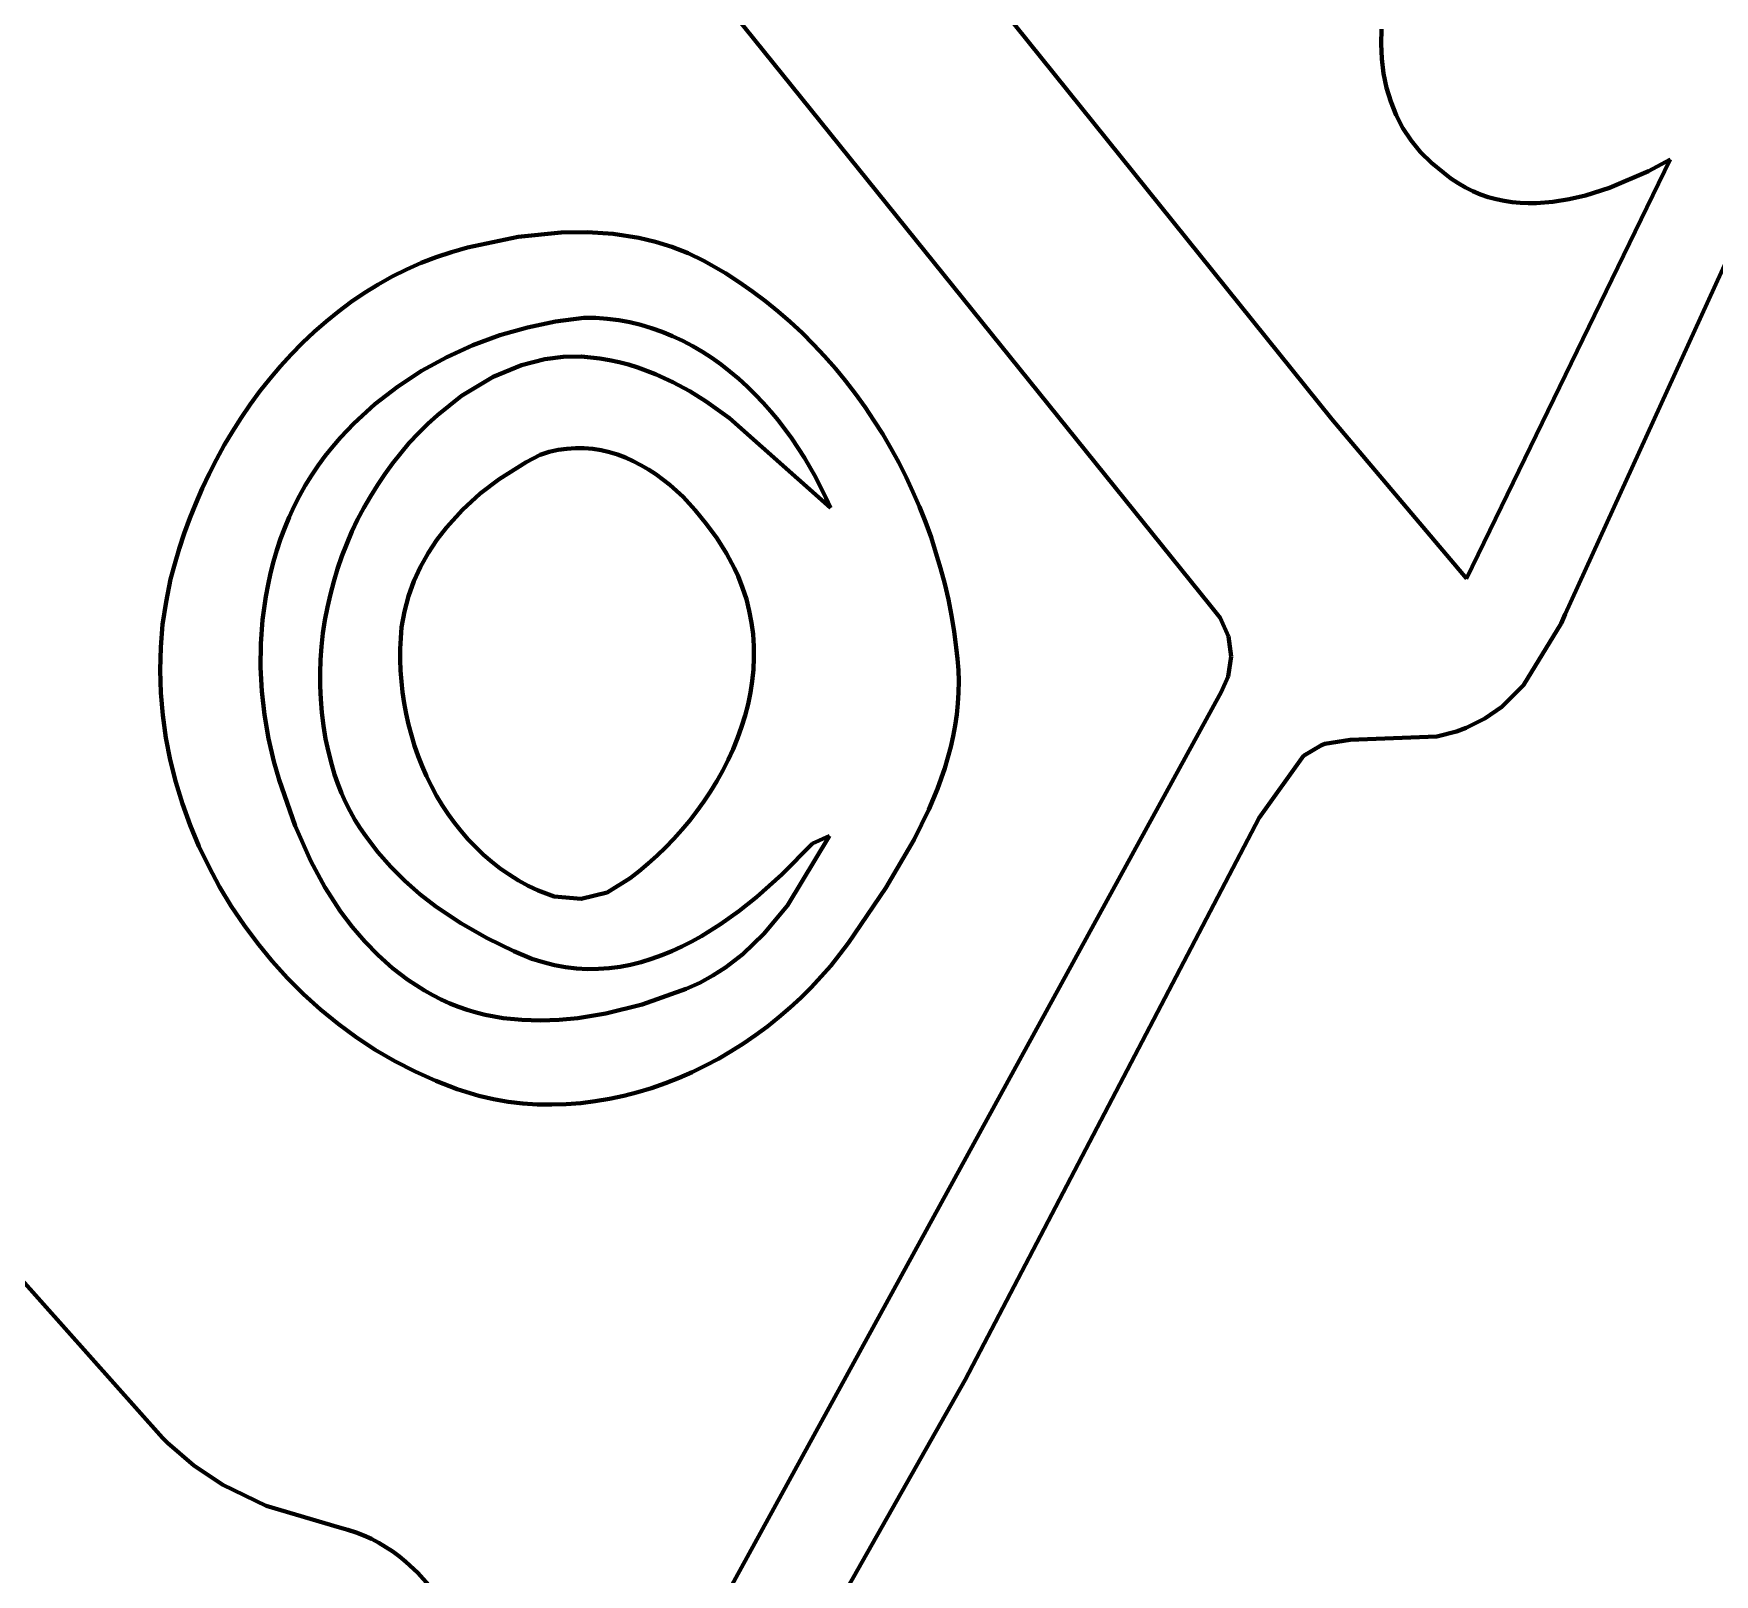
# Model space of a CAD drawing. Header units: millimetres. Extents: x 0 to 14, y 0 to 17.6.
# Drawn here: x 2.643 to 4.031, y 11.817 to 13.089 of the extents above; entities that cross this region are included whole.
import ezdxf

# ---------------------------------------------------------------- set-up
doc = ezdxf.new("R2010")
doc.units = ezdxf.units.MM
doc.layers.add('color#010506ff', color=7, linetype='CONTINUOUS', lineweight=100)
doc.layers.add('color#ffffffff', color=7, linetype='CONTINUOUS', lineweight=100)

msp = doc.modelspace()

# ---------------------------------------------------------------- linework, layer by layer
at = {"layer": 'color#010506ff'}
for p, q in [((3.3193, 13.2638), (3.7154, 12.7707)), ((3.6144, 12.6177), (3.1575, 13.1851)), ((3.7562, 13.0806), (3.7566, 13.0929)), ((3.7567, 13.0684), (3.7562, 13.0806)), ((3.7582, 13.0563), (3.7567, 13.0684)), ((4.1181, 13.0701), (3.9083, 12.6098)), ((3.7606, 13.0445), (3.7582, 13.0563)), ((3.7641, 13.033), (3.7606, 13.0445)), ((3.7686, 13.0219), (3.7641, 13.033)), ((3.7742, 13.0112), (3.7686, 13.0219)), ((3.7809, 13.001), (3.7742, 13.0112)), ((3.7887, 12.9914), (3.7809, 13.001)), ((3.7977, 12.9824), (3.7887, 12.9914)), ((3.8079, 12.9741), (3.7977, 12.9824)), ((3.8268, 12.6391), (3.9948, 12.9851)), ((3.9948, 12.9851), (3.9769, 12.9757)), ((3.8137, 12.9696), (3.8079, 12.9741)), ((3.8197, 12.9656), (3.8137, 12.9696)), ((3.8258, 12.9621), (3.8197, 12.9656)), ((3.9769, 12.9757), (3.9449, 12.9619)), ((3.832, 12.959), (3.8258, 12.9621)), ((3.8383, 12.9564), (3.832, 12.959)), ((3.8447, 12.9542), (3.8383, 12.9564)), ((3.8511, 12.9524), (3.8447, 12.9542)), ((3.8577, 12.9511), (3.8511, 12.9524)), ((3.8643, 12.9501), (3.8577, 12.9511)), ((3.8709, 12.9494), (3.8643, 12.9501)), ((3.8979, 12.9502), (3.8844, 12.9492)), ((3.9114, 12.9524), (3.8979, 12.9502)), ((3.9249, 12.9556), (3.9114, 12.9524)), ((3.9449, 12.9619), (3.9249, 12.9556)), ((3.8776, 12.9491), (3.8709, 12.9494)), ((3.8844, 12.9492), (3.8776, 12.9491)), ((3.0435, 12.9213), (3.0792, 12.925)), ((3.0792, 12.925), (3.1008, 12.9253)), ((3.1008, 12.9253), (3.1221, 12.9239)), ((3.1221, 12.9239), (3.1432, 12.9206)), ((2.9759, 12.9046), (2.9886, 12.9088)), ((2.9886, 12.9088), (3.0016, 12.9125)), ((3.0016, 12.9125), (3.0435, 12.9213)), ((3.1432, 12.9206), (3.1571, 12.9173)), ((3.1571, 12.9173), (3.1706, 12.9131)), ((3.1706, 12.9131), (3.184, 12.9078)), ((2.9395, 12.8885), (2.9513, 12.8944)), ((2.9513, 12.8944), (2.9634, 12.8998)), ((2.9634, 12.8998), (2.9759, 12.9046)), ((3.184, 12.9078), (3.1969, 12.9015)), ((3.1969, 12.9015), (3.2033, 12.898)), ((3.2033, 12.898), (3.2148, 12.8912)), ((2.9167, 12.8751), (2.928, 12.882)), ((2.928, 12.882), (2.9395, 12.8885)), ((3.2148, 12.8912), (3.2261, 12.8839)), ((3.2261, 12.8839), (3.2371, 12.8763)), ((2.8952, 12.8598), (2.9058, 12.8677)), ((2.9058, 12.8677), (2.9167, 12.8751)), ((3.2371, 12.8763), (3.2478, 12.8683)), ((3.2478, 12.8683), (3.2582, 12.8598)), ((2.885, 12.8515), (2.8952, 12.8598)), ((3.0979, 12.8545), (3.0745, 12.8514)), ((3.1076, 12.8544), (3.0979, 12.8545)), ((3.1172, 12.8537), (3.1076, 12.8544)), ((3.1266, 12.8526), (3.1172, 12.8537)), ((3.1358, 12.8509), (3.1266, 12.8526)), ((3.2582, 12.8598), (3.2682, 12.8511)), ((2.8654, 12.8337), (2.875, 12.8428)), ((2.875, 12.8428), (2.885, 12.8515)), ((3.0285, 12.8401), (3.0062, 12.8319)), ((3.0513, 12.8466), (3.0285, 12.8401)), ((3.0745, 12.8514), (3.0513, 12.8466)), ((3.1449, 12.8487), (3.1358, 12.8509)), ((3.1538, 12.846), (3.1449, 12.8487)), ((3.1625, 12.843), (3.1538, 12.846)), ((3.1711, 12.8394), (3.1625, 12.843)), ((3.1795, 12.8355), (3.1711, 12.8394)), ((3.2682, 12.8511), (3.278, 12.842)), ((3.278, 12.842), (3.2875, 12.8325)), ((2.8561, 12.8242), (2.8654, 12.8337)), ((3.0062, 12.8319), (2.9846, 12.822)), ((3.1877, 12.8311), (3.1795, 12.8355)), ((3.1957, 12.8264), (3.1877, 12.8311)), ((3.2035, 12.8213), (3.1957, 12.8264)), ((3.2875, 12.8325), (3.2966, 12.8228)), ((2.8385, 12.8042), (2.8472, 12.8144)), ((2.8472, 12.8144), (2.8561, 12.8242)), ((2.9846, 12.822), (2.9638, 12.8106)), ((3.0228, 12.8058), (3.0462, 12.8154)), ((3.0462, 12.8154), (3.0657, 12.8204)), ((3.0657, 12.8204), (3.0807, 12.8223)), ((3.0807, 12.8223), (3.0958, 12.8226)), ((3.0958, 12.8226), (3.1111, 12.821)), ((3.1111, 12.821), (3.1191, 12.8196)), ((3.1191, 12.8196), (3.127, 12.8179)), ((3.127, 12.8179), (3.1348, 12.8158)), ((3.1348, 12.8158), (3.1423, 12.8135)), ((3.1423, 12.8135), (3.1571, 12.8079)), ((3.2111, 12.8159), (3.2035, 12.8213)), ((3.2185, 12.8102), (3.2111, 12.8159)), ((3.2966, 12.8228), (3.3055, 12.8127)), ((3.3055, 12.8127), (3.314, 12.8023)), ((2.8303, 12.7938), (2.8385, 12.8042)), ((2.944, 12.7976), (2.9253, 12.7831)), ((2.9638, 12.8106), (2.944, 12.7976)), ((2.9967, 12.7901), (3.0228, 12.8058)), ((3.1571, 12.8079), (3.1714, 12.8013)), ((3.1714, 12.8013), (3.1852, 12.7938)), ((3.2257, 12.8041), (3.2185, 12.8102)), ((3.2326, 12.7978), (3.2257, 12.8041)), ((3.2394, 12.7912), (3.2326, 12.7978)), ((3.314, 12.8023), (3.3221, 12.7917)), ((2.8224, 12.783), (2.8303, 12.7938)), ((2.9253, 12.7831), (2.9078, 12.7671)), ((2.9771, 12.7742), (2.9967, 12.7901)), ((3.1852, 12.7938), (3.1987, 12.7854)), ((3.1987, 12.7854), (3.2181, 12.7716)), ((3.2459, 12.7843), (3.2394, 12.7912)), ((3.2522, 12.7772), (3.2459, 12.7843)), ((3.3221, 12.7917), (3.33, 12.7808)), ((2.8076, 12.7607), (2.8148, 12.772)), ((2.8148, 12.772), (2.8224, 12.783)), ((2.969, 12.7668), (2.9771, 12.7742)), ((3.2181, 12.7716), (3.3014, 12.6974)), ((3.2583, 12.7699), (3.2522, 12.7772)), ((3.2697, 12.7547), (3.2583, 12.7699)), ((3.33, 12.7808), (3.3374, 12.7697)), ((3.3374, 12.7697), (3.3446, 12.7583)), ((3.7154, 12.7707), (3.8268, 12.6391)), ((2.8008, 12.7492), (2.8076, 12.7607)), ((2.8969, 12.7556), (2.8904, 12.7481)), ((2.9078, 12.7671), (2.8969, 12.7556)), ((2.9537, 12.7511), (2.9612, 12.7591)), ((2.9612, 12.7591), (2.969, 12.7668)), ((3.3446, 12.7583), (3.3514, 12.7467)), ((2.7944, 12.7374), (2.8008, 12.7492)), ((2.8904, 12.7481), (2.8842, 12.7404)), ((2.9398, 12.7342), (2.9466, 12.7428)), ((2.9466, 12.7428), (2.9537, 12.7511)), ((3.0691, 12.7437), (3.0617, 12.7414)), ((3.0765, 12.7453), (3.0691, 12.7437)), ((3.0838, 12.7464), (3.0765, 12.7453)), ((3.091, 12.7469), (3.0838, 12.7464)), ((3.0981, 12.7469), (3.091, 12.7469)), ((3.1051, 12.7463), (3.0981, 12.7469)), ((3.1121, 12.7452), (3.1051, 12.7463)), ((3.1189, 12.7436), (3.1121, 12.7452)), ((3.1256, 12.7415), (3.1189, 12.7436)), ((3.1322, 12.7391), (3.1256, 12.7415)), ((3.28, 12.7389), (3.2697, 12.7547)), ((3.3514, 12.7467), (3.3578, 12.7349)), ((2.7883, 12.7255), (2.7944, 12.7374)), ((2.8784, 12.7325), (2.8729, 12.7243)), ((2.8842, 12.7404), (2.8784, 12.7325)), ((2.9334, 12.7254), (2.9398, 12.7342)), ((3.0502, 12.7353), (3.028, 12.7213)), ((3.0617, 12.7414), (3.0502, 12.7353)), ((3.1386, 12.7362), (3.1322, 12.7391)), ((3.1449, 12.7329), (3.1386, 12.7362)), ((3.1511, 12.7293), (3.1449, 12.7329)), ((3.1572, 12.7253), (3.1511, 12.7293)), ((3.2894, 12.7225), (3.28, 12.7389)), ((3.3578, 12.7349), (3.3639, 12.7229)), ((2.7826, 12.7135), (2.7883, 12.7255)), ((2.8678, 12.716), (2.863, 12.7075)), ((2.8729, 12.7243), (2.8678, 12.716)), ((2.9215, 12.707), (2.9273, 12.7163)), ((2.9273, 12.7163), (2.9334, 12.7254)), ((3.028, 12.7213), (3.0123, 12.7093)), ((3.163, 12.721), (3.1572, 12.7253)), ((3.1687, 12.7164), (3.163, 12.721)), ((3.1797, 12.7065), (3.1687, 12.7164)), ((3.2977, 12.7058), (3.2894, 12.7225)), ((3.3639, 12.7229), (3.3696, 12.7107)), ((2.7724, 12.6889), (2.7773, 12.7012)), ((2.7773, 12.7012), (2.7826, 12.7135)), ((2.863, 12.7075), (2.8586, 12.6988)), ((2.9161, 12.6975), (2.9215, 12.707)), ((3.0123, 12.7093), (2.9977, 12.6959)), ((3.1898, 12.6956), (3.1797, 12.7065)), ((3.3014, 12.6974), (3.2977, 12.7058)), ((3.3696, 12.7107), (3.3749, 12.6984)), ((2.7678, 12.6764), (2.7724, 12.6889)), ((2.8545, 12.6899), (2.8508, 12.6809)), ((2.8586, 12.6988), (2.8545, 12.6899)), ((2.9063, 12.6779), (2.911, 12.6878)), ((2.911, 12.6878), (2.9161, 12.6975)), ((2.9977, 12.6959), (2.9845, 12.6813)), ((3.1992, 12.6841), (3.1898, 12.6956)), ((3.3749, 12.6984), (3.3799, 12.6859)), ((3.3799, 12.6859), (3.3845, 12.6733)), ((2.7637, 12.6638), (2.7678, 12.6764)), ((2.8508, 12.6809), (2.8474, 12.6718)), ((2.902, 12.6678), (2.9063, 12.6779)), ((2.9845, 12.6813), (2.9765, 12.671)), ((3.2078, 12.6721), (3.1992, 12.6841)), ((3.2155, 12.6598), (3.2078, 12.6721)), ((3.3845, 12.6733), (3.3886, 12.6605)), ((2.76, 12.6512), (2.7637, 12.6638)), ((2.8443, 12.6625), (2.8415, 12.6531)), ((2.8474, 12.6718), (2.8443, 12.6625)), ((2.898, 12.6576), (2.902, 12.6678)), ((2.9693, 12.6601), (2.9629, 12.6487)), ((2.9765, 12.671), (2.9693, 12.6601)), ((3.2222, 12.6473), (3.2155, 12.6598)), ((3.3886, 12.6605), (3.3924, 12.6477)), ((2.7566, 12.6385), (2.76, 12.6512)), ((2.8415, 12.6531), (2.8391, 12.6437)), ((2.8913, 12.6368), (2.8945, 12.6472)), ((2.8945, 12.6472), (2.898, 12.6576)), ((2.9629, 12.6487), (2.9575, 12.6369)), ((3.2252, 12.6411), (3.2222, 12.6473)), ((3.3924, 12.6477), (3.3959, 12.6347)), ((2.7528, 12.6199), (2.7566, 12.6385)), ((2.837, 12.6341), (2.8352, 12.6244)), ((2.8391, 12.6437), (2.837, 12.6341)), ((2.8885, 12.6262), (2.8913, 12.6368)), ((2.9575, 12.6369), (2.953, 12.6247)), ((3.2289, 12.6316), (3.2252, 12.6411)), ((3.232, 12.622), (3.2289, 12.6316)), ((3.3959, 12.6347), (3.3989, 12.6217)), ((2.75, 12.6011), (2.7528, 12.6199)), ((2.8352, 12.6244), (2.8337, 12.6147)), ((2.886, 12.6155), (2.8885, 12.6262)), ((2.953, 12.6247), (2.9496, 12.612)), ((3.2344, 12.6124), (3.232, 12.622)), ((3.3989, 12.6217), (3.4015, 12.6086)), ((3.6233, 12.6066), (3.6144, 12.6177)), ((2.8325, 12.605), (2.8311, 12.5853)), ((2.8337, 12.6147), (2.8325, 12.605)), ((2.8824, 12.5939), (2.884, 12.6047)), ((2.884, 12.6047), (2.886, 12.6155)), ((2.9496, 12.612), (2.9473, 12.5989)), ((3.2362, 12.6027), (3.2344, 12.6124)), ((3.2375, 12.5931), (3.2362, 12.6027)), ((3.4015, 12.6086), (3.4037, 12.5955)), ((3.6301, 12.5913), (3.6233, 12.6066)), ((3.9083, 12.6098), (3.9049, 12.6021)), ((2.7484, 12.5824), (2.75, 12.6011)), ((2.8812, 12.5831), (2.8824, 12.5939)), ((2.9466, 12.59), (2.9462, 12.5811)), ((2.9473, 12.5989), (2.9466, 12.59)), ((3.2381, 12.5834), (3.2375, 12.5931)), ((3.4037, 12.5955), (3.4054, 12.5823)), ((3.6323, 12.5748), (3.6301, 12.5913)), ((3.9049, 12.6021), (3.8739, 12.5511)), ((2.7479, 12.5636), (2.7484, 12.5824)), ((2.8311, 12.5853), (2.8309, 12.5657)), ((2.8804, 12.5721), (2.8812, 12.5831)), ((2.9462, 12.5811), (2.9461, 12.5721)), ((3.2382, 12.5737), (3.2381, 12.5834)), ((3.4054, 12.5823), (3.4065, 12.5729)), ((2.7485, 12.5448), (2.7479, 12.5636)), ((2.8309, 12.5657), (2.8319, 12.546)), ((2.8801, 12.5612), (2.8804, 12.5721)), ((2.8801, 12.5503), (2.8801, 12.5612)), ((2.9461, 12.5721), (2.9465, 12.5631)), ((2.9465, 12.5631), (2.9471, 12.5541)), ((3.2368, 12.5545), (3.2378, 12.5641)), ((3.2378, 12.5641), (3.2382, 12.5737)), ((3.4065, 12.5729), (3.4072, 12.5636)), ((3.4072, 12.5636), (3.4074, 12.5543)), ((3.6299, 12.5582), (3.6323, 12.5748)), ((2.8806, 12.5394), (2.8801, 12.5503)), ((2.9471, 12.5541), (2.9481, 12.5452)), ((3.2354, 12.5449), (3.2368, 12.5545)), ((3.4074, 12.5543), (3.4072, 12.5451)), ((3.6242, 12.5452), (3.6299, 12.5582)), ((3.8739, 12.5511), (3.8558, 12.5333)), ((2.7501, 12.5262), (2.7485, 12.5448)), ((2.8319, 12.546), (2.8341, 12.5265)), ((2.8815, 12.5285), (2.8806, 12.5394)), ((2.9481, 12.5452), (2.9494, 12.5362)), ((2.9494, 12.5362), (2.9511, 12.5273)), ((3.1506, 11.6812), (3.6227, 12.5427)), ((3.231, 12.526), (3.2334, 12.5354)), ((3.2334, 12.5354), (3.2354, 12.5449)), ((3.4067, 12.536), (3.4057, 12.5269)), ((3.4072, 12.5451), (3.4067, 12.536)), ((3.6227, 12.5427), (3.6242, 12.5452)), ((3.8558, 12.5333), (3.8419, 12.5236)), ((2.7527, 12.5076), (2.7501, 12.5262)), ((2.8341, 12.5265), (2.8374, 12.5071)), ((2.8828, 12.5176), (2.8815, 12.5285)), ((2.9511, 12.5273), (2.9531, 12.5185)), ((3.2281, 12.5166), (3.231, 12.526)), ((3.4057, 12.5269), (3.4044, 12.5179)), ((3.8419, 12.5236), (3.8303, 12.5178)), ((2.7563, 12.4893), (2.7527, 12.5076)), ((2.8374, 12.5071), (2.8419, 12.4881)), ((2.8846, 12.5068), (2.8828, 12.5176)), ((2.8869, 12.4961), (2.8846, 12.5068)), ((2.9531, 12.5185), (2.9554, 12.5097)), ((2.9554, 12.5097), (2.958, 12.5011)), ((3.2211, 12.4983), (3.2248, 12.5074)), ((3.2248, 12.5074), (3.2281, 12.5166)), ((3.4028, 12.509), (3.4008, 12.5001)), ((3.4044, 12.5179), (3.4028, 12.509)), ((3.7305, 12.506), (3.7098, 12.5025)), ((3.8022, 12.5087), (3.7305, 12.506)), ((3.8185, 12.5127), (3.8022, 12.5087)), ((3.8264, 12.5158), (3.8185, 12.5127)), ((3.8303, 12.5178), (3.8264, 12.5158)), ((2.8896, 12.4854), (2.8869, 12.4961)), ((2.958, 12.5011), (2.961, 12.4925)), ((2.961, 12.4925), (2.9643, 12.4841)), ((3.217, 12.4893), (3.2211, 12.4983)), ((3.4008, 12.5001), (3.3959, 12.4826)), ((3.692, 12.4928), (3.6555, 12.4415)), ((3.707, 12.5014), (3.692, 12.4928)), ((3.7098, 12.5025), (3.707, 12.5014)), ((2.7608, 12.4711), (2.7563, 12.4893)), ((2.8419, 12.4881), (2.8462, 12.4729)), ((2.892, 12.4774), (2.8896, 12.4854)), ((2.9643, 12.4841), (2.968, 12.4759)), ((3.2077, 12.4719), (3.2126, 12.4805)), ((3.2126, 12.4805), (3.217, 12.4893)), ((3.3959, 12.4826), (3.3898, 12.4654)), ((2.7663, 12.4531), (2.7608, 12.4711)), ((2.8462, 12.4729), (2.8593, 12.435)), ((2.8947, 12.4696), (2.892, 12.4774)), ((2.8977, 12.4619), (2.8947, 12.4696)), ((2.968, 12.4759), (2.9719, 12.4678)), ((2.9719, 12.4678), (2.9762, 12.4598)), ((3.2025, 12.4634), (3.2077, 12.4719)), ((3.3898, 12.4654), (3.3828, 12.4485)), ((2.7727, 12.4355), (2.7663, 12.4531)), ((2.9011, 12.4544), (2.8977, 12.4619)), ((2.9048, 12.4471), (2.9011, 12.4544)), ((2.9762, 12.4598), (2.9808, 12.4521)), ((2.9808, 12.4521), (2.9857, 12.4446)), ((3.1912, 12.4471), (3.197, 12.4551)), ((3.197, 12.4551), (3.2025, 12.4634)), ((2.9088, 12.44), (2.9048, 12.4471)), ((2.9131, 12.4331), (2.9088, 12.44)), ((2.9857, 12.4446), (2.9909, 12.4374)), ((2.9909, 12.4374), (2.9965, 12.4304)), ((3.1788, 12.4316), (3.1852, 12.4392)), ((3.1852, 12.4392), (3.1912, 12.4471)), ((3.3828, 12.4485), (3.3707, 12.4237)), ((3.6555, 12.4415), (3.4127, 11.9773)), ((2.78, 12.4182), (2.7727, 12.4355)), ((2.8593, 12.435), (2.8724, 12.4056)), ((2.9177, 12.4263), (2.9131, 12.4331)), ((2.9276, 12.4133), (2.9177, 12.4263)), ((2.9965, 12.4304), (3.0023, 12.4237)), ((3.0023, 12.4237), (3.0085, 12.4172)), ((3.1653, 12.4171), (3.1722, 12.4242)), ((3.1722, 12.4242), (3.1788, 12.4316)), ((3.2659, 12.3692), (3.3008, 12.4267)), ((3.3008, 12.4267), (3.2865, 12.4203)), ((3.3707, 12.4237), (3.3473, 12.3838)), ((2.7881, 12.4012), (2.78, 12.4182)), ((2.9384, 12.401), (2.9276, 12.4133)), ((3.0085, 12.4172), (3.015, 12.4111)), ((3.015, 12.4111), (3.0217, 12.4052)), ((3.151, 12.4038), (3.1583, 12.4103)), ((3.1583, 12.4103), (3.1653, 12.4171)), ((3.2865, 12.4203), (3.2612, 12.3946)), ((2.797, 12.3846), (2.7881, 12.4012)), ((2.8724, 12.4056), (2.8839, 12.3844)), ((2.9501, 12.3894), (2.9384, 12.401)), ((3.0217, 12.4052), (3.0288, 12.3998)), ((3.0288, 12.3998), (3.0362, 12.3946)), ((3.0362, 12.3946), (3.0439, 12.3899)), ((3.136, 12.3917), (3.1436, 12.3976)), ((3.1436, 12.3976), (3.151, 12.4038)), ((3.2612, 12.3946), (3.2404, 12.3761)), ((2.8067, 12.3685), (2.797, 12.3846)), ((2.8839, 12.3844), (2.8969, 12.3643)), ((2.9625, 12.3785), (2.9501, 12.3894)), ((3.0439, 12.3899), (3.0519, 12.3855)), ((3.0519, 12.3855), (3.0602, 12.3815)), ((3.0602, 12.3815), (3.0734, 12.3766)), ((3.117, 12.3798), (3.136, 12.3917)), ((3.3473, 12.3838), (3.3164, 12.3384)), ((2.8172, 12.3529), (2.8067, 12.3685)), ((2.9756, 12.3684), (2.9625, 12.3785)), ((2.9963, 12.3545), (2.9756, 12.3684)), ((3.0734, 12.3766), (3.0955, 12.3747)), ((3.0955, 12.3747), (3.117, 12.3798)), ((3.2404, 12.3761), (3.2258, 12.3645)), ((3.2465, 12.3457), (3.2659, 12.3692)), ((2.8285, 12.3377), (2.8172, 12.3529)), ((2.8969, 12.3643), (2.9065, 12.3515)), ((3.0179, 12.3422), (2.9963, 12.3545)), ((3.2106, 12.3536), (3.195, 12.3438)), ((3.2258, 12.3645), (3.2106, 12.3536)), ((2.9065, 12.3515), (2.9169, 12.3394)), ((2.9169, 12.3394), (2.928, 12.3281)), ((3.04, 12.3314), (3.0179, 12.3422)), ((3.1869, 12.3394), (3.1788, 12.3352)), ((3.195, 12.3438), (3.1869, 12.3394)), ((3.229, 12.3289), (3.2465, 12.3457)), ((2.8404, 12.3232), (2.8285, 12.3377)), ((2.928, 12.3281), (2.9399, 12.3175)), ((3.055, 12.3252), (3.04, 12.3314)), ((3.0643, 12.3222), (3.055, 12.3252)), ((3.1621, 12.328), (3.1537, 12.325)), ((3.1705, 12.3314), (3.1621, 12.328)), ((3.1788, 12.3352), (3.1705, 12.3314)), ((3.2147, 12.3178), (3.229, 12.3289)), ((3.3092, 12.3288), (3.3017, 12.3194)), ((3.3164, 12.3384), (3.3092, 12.3288)), ((2.853, 12.3092), (2.8404, 12.3232)), ((2.9399, 12.3175), (2.9526, 12.3077)), ((3.0735, 12.3198), (3.0643, 12.3222)), ((3.0827, 12.3181), (3.0735, 12.3198)), ((3.0918, 12.3171), (3.0827, 12.3181)), ((3.1009, 12.3166), (3.0918, 12.3171)), ((3.1099, 12.3167), (3.1009, 12.3166)), ((3.1188, 12.3174), (3.1099, 12.3167)), ((3.1277, 12.3185), (3.1188, 12.3174)), ((3.1364, 12.3202), (3.1277, 12.3185)), ((3.1451, 12.3224), (3.1364, 12.3202)), ((3.1537, 12.325), (3.1451, 12.3224)), ((3.1936, 12.3053), (3.2044, 12.3112)), ((3.2044, 12.3112), (3.2147, 12.3178)), ((3.3017, 12.3194), (3.2938, 12.3104)), ((2.8663, 12.2959), (2.853, 12.3092)), ((2.9526, 12.3077), (2.9593, 12.3032)), ((2.9593, 12.3032), (2.9662, 12.2989)), ((2.9662, 12.2989), (2.9731, 12.295)), ((3.1461, 12.2875), (3.1823, 12.3002)), ((3.1823, 12.3002), (3.1936, 12.3053)), ((3.2855, 12.3015), (3.277, 12.293)), ((3.2938, 12.3104), (3.2855, 12.3015)), ((2.8803, 12.2833), (2.8663, 12.2959)), ((2.9731, 12.295), (2.98, 12.2914)), ((2.98, 12.2914), (2.9871, 12.2882)), ((2.9871, 12.2882), (2.9942, 12.2854)), ((2.9942, 12.2854), (3.0015, 12.2829)), ((3.1159, 12.2799), (3.1461, 12.2875)), ((3.2681, 12.2848), (3.2589, 12.2769)), ((3.277, 12.293), (3.2681, 12.2848)), ((2.8948, 12.2714), (2.8803, 12.2833)), ((2.9099, 12.2603), (2.8948, 12.2714)), ((3.0015, 12.2829), (3.0088, 12.2807)), ((3.0088, 12.2807), (3.0162, 12.2789)), ((3.0162, 12.2789), (3.0312, 12.2762)), ((3.0312, 12.2762), (3.0465, 12.2746)), ((3.0465, 12.2746), (3.0619, 12.2741)), ((3.0619, 12.2741), (3.0773, 12.2746)), ((3.0773, 12.2746), (3.0928, 12.2761)), ((3.0928, 12.2761), (3.1159, 12.2799)), ((3.2589, 12.2769), (3.2494, 12.2693)), ((2.9256, 12.25), (2.9099, 12.2603)), ((3.2397, 12.2621), (3.2297, 12.2552)), ((3.2494, 12.2693), (3.2397, 12.2621)), ((2.9418, 12.2405), (2.9256, 12.25)), ((3.209, 12.2426), (3.1983, 12.2369)), ((3.2194, 12.2487), (3.209, 12.2426)), ((3.2297, 12.2552), (3.2194, 12.2487)), ((2.4732, 12.2397), (2.75, 11.9295)), ((2.9584, 12.2319), (2.9418, 12.2405)), ((2.9756, 12.2242), (2.9584, 12.2319)), ((3.1874, 12.2316), (3.1764, 12.2267)), ((3.1983, 12.2369), (3.1874, 12.2316)), ((2.9932, 12.2175), (2.9756, 12.2242)), ((3.0112, 12.2118), (2.9932, 12.2175)), ((3.1423, 12.2149), (3.1307, 12.2119)), ((3.1538, 12.2184), (3.1423, 12.2149)), ((3.1652, 12.2223), (3.1538, 12.2184)), ((3.1764, 12.2267), (3.1652, 12.2223)), ((3.0232, 12.2092), (3.0112, 12.2118)), ((3.0352, 12.2071), (3.0232, 12.2092)), ((3.0473, 12.2057), (3.0352, 12.2071)), ((3.0593, 12.2049), (3.0473, 12.2057)), ((3.0713, 12.2047), (3.0593, 12.2049)), ((3.0833, 12.205), (3.0713, 12.2047)), ((3.0953, 12.206), (3.0833, 12.205)), ((3.1072, 12.2074), (3.0953, 12.206)), ((3.119, 12.2094), (3.1072, 12.2074)), ((3.1307, 12.2119), (3.119, 12.2094)), ((3.4127, 11.9773), (3.3159, 11.8063)), ((2.75, 11.9295), (2.7541, 11.9254)), ((2.7541, 11.9254), (2.7758, 11.9066)), ((2.7758, 11.9066), (2.7996, 11.8908)), ((2.7996, 11.8908), (2.8356, 11.8734)), ((2.8356, 11.8734), (2.896, 11.8555)), ((2.896, 11.8555), (2.903, 11.8536)), ((2.903, 11.8536), (2.9097, 11.8514)), ((2.9097, 11.8514), (2.9161, 11.8489)), ((2.9161, 11.8489), (2.9224, 11.846)), ((2.9224, 11.846), (2.9285, 11.8428)), ((2.9285, 11.8428), (2.9344, 11.8393)), ((2.9344, 11.8393), (2.94, 11.8356)), ((2.94, 11.8356), (2.9455, 11.8315)), ((2.9455, 11.8315), (2.9507, 11.8272)), ((2.9507, 11.8272), (2.9606, 11.8179)), ((2.9606, 11.8179), (2.9697, 11.8078))]:
    msp.add_line(p, q, dxfattribs=at)
at = {"layer": 'color#ffffffff'}
for p, q in [((3.7154, 12.7707), (3.3193, 13.2638)), ((3.1575, 13.1851), (3.6144, 12.6177)), ((3.7566, 13.0929), (3.7562, 13.0806)), ((3.7562, 13.0806), (3.7567, 13.0684)), ((3.7567, 13.0684), (3.7582, 13.0563)), ((3.9083, 12.6098), (4.1181, 13.0701)), ((3.7582, 13.0563), (3.7606, 13.0445)), ((3.7606, 13.0445), (3.7641, 13.033)), ((3.7641, 13.033), (3.7686, 13.0219)), ((3.7686, 13.0219), (3.7742, 13.0112)), ((3.7742, 13.0112), (3.7809, 13.001)), ((3.7809, 13.001), (3.7887, 12.9914)), ((3.7887, 12.9914), (3.7977, 12.9824)), ((3.7977, 12.9824), (3.8079, 12.9741)), ((3.9948, 12.9851), (3.8268, 12.6391)), ((3.9769, 12.9757), (3.9948, 12.9851)), ((3.8079, 12.9741), (3.8137, 12.9696)), ((3.8137, 12.9696), (3.8197, 12.9656)), ((3.8197, 12.9656), (3.8258, 12.9621)), ((3.9449, 12.9619), (3.9769, 12.9757)), ((3.8258, 12.9621), (3.832, 12.959)), ((3.832, 12.959), (3.8383, 12.9564)), ((3.8383, 12.9564), (3.8447, 12.9542)), ((3.8447, 12.9542), (3.8511, 12.9524)), ((3.8511, 12.9524), (3.8577, 12.9511)), ((3.8577, 12.9511), (3.8643, 12.9501)), ((3.8643, 12.9501), (3.8709, 12.9494)), ((3.8844, 12.9492), (3.8979, 12.9502)), ((3.8979, 12.9502), (3.9114, 12.9524)), ((3.9114, 12.9524), (3.9249, 12.9556)), ((3.9249, 12.9556), (3.9449, 12.9619)), ((3.8709, 12.9494), (3.8776, 12.9491)), ((3.8776, 12.9491), (3.8844, 12.9492)), ((3.0792, 12.925), (3.0435, 12.9213)), ((3.1008, 12.9253), (3.0792, 12.925)), ((3.1221, 12.9239), (3.1008, 12.9253)), ((3.1432, 12.9206), (3.1221, 12.9239)), ((2.9886, 12.9088), (2.9759, 12.9046)), ((3.0016, 12.9125), (2.9886, 12.9088)), ((3.0435, 12.9213), (3.0016, 12.9125)), ((3.1571, 12.9173), (3.1432, 12.9206)), ((3.1706, 12.9131), (3.1571, 12.9173)), ((3.184, 12.9078), (3.1706, 12.9131)), ((2.9513, 12.8944), (2.9395, 12.8885)), ((2.9634, 12.8998), (2.9513, 12.8944)), ((2.9759, 12.9046), (2.9634, 12.8998)), ((3.1969, 12.9015), (3.184, 12.9078)), ((3.2033, 12.898), (3.1969, 12.9015)), ((3.2148, 12.8912), (3.2033, 12.898)), ((2.928, 12.882), (2.9167, 12.8751)), ((2.9395, 12.8885), (2.928, 12.882)), ((3.2261, 12.8839), (3.2148, 12.8912)), ((3.2371, 12.8763), (3.2261, 12.8839)), ((2.9058, 12.8677), (2.8952, 12.8598)), ((2.9167, 12.8751), (2.9058, 12.8677)), ((3.2478, 12.8683), (3.2371, 12.8763)), ((3.2582, 12.8598), (3.2478, 12.8683)), ((2.8952, 12.8598), (2.885, 12.8515)), ((3.0745, 12.8514), (3.0979, 12.8545)), ((3.0979, 12.8545), (3.1076, 12.8544)), ((3.1076, 12.8544), (3.1172, 12.8537)), ((3.1172, 12.8537), (3.1266, 12.8526)), ((3.1266, 12.8526), (3.1358, 12.8509)), ((3.2682, 12.8511), (3.2582, 12.8598)), ((2.875, 12.8428), (2.8654, 12.8337)), ((2.885, 12.8515), (2.875, 12.8428)), ((3.0062, 12.8319), (3.0285, 12.8401)), ((3.0285, 12.8401), (3.0513, 12.8466)), ((3.0513, 12.8466), (3.0745, 12.8514)), ((3.1358, 12.8509), (3.1449, 12.8487)), ((3.1449, 12.8487), (3.1538, 12.846)), ((3.1538, 12.846), (3.1625, 12.843)), ((3.1625, 12.843), (3.1711, 12.8394)), ((3.1711, 12.8394), (3.1795, 12.8355)), ((3.278, 12.842), (3.2682, 12.8511)), ((3.2875, 12.8325), (3.278, 12.842)), ((2.8654, 12.8337), (2.8561, 12.8242)), ((2.9846, 12.822), (3.0062, 12.8319)), ((3.1795, 12.8355), (3.1877, 12.8311)), ((3.1877, 12.8311), (3.1957, 12.8264)), ((3.1957, 12.8264), (3.2035, 12.8213)), ((3.2966, 12.8228), (3.2875, 12.8325)), ((2.8472, 12.8144), (2.8385, 12.8042)), ((2.8561, 12.8242), (2.8472, 12.8144)), ((2.9638, 12.8106), (2.9846, 12.822)), ((3.0462, 12.8154), (3.0228, 12.8058)), ((3.0657, 12.8204), (3.0462, 12.8154)), ((3.0807, 12.8223), (3.0657, 12.8204)), ((3.0958, 12.8226), (3.0807, 12.8223)), ((3.1111, 12.821), (3.0958, 12.8226)), ((3.1191, 12.8196), (3.1111, 12.821)), ((3.127, 12.8179), (3.1191, 12.8196)), ((3.1348, 12.8158), (3.127, 12.8179)), ((3.1423, 12.8135), (3.1348, 12.8158)), ((3.1571, 12.8079), (3.1423, 12.8135)), ((3.2035, 12.8213), (3.2111, 12.8159)), ((3.2111, 12.8159), (3.2185, 12.8102)), ((3.3055, 12.8127), (3.2966, 12.8228)), ((3.314, 12.8023), (3.3055, 12.8127)), ((2.8385, 12.8042), (2.8303, 12.7938)), ((2.9253, 12.7831), (2.944, 12.7976)), ((2.944, 12.7976), (2.9638, 12.8106)), ((3.0228, 12.8058), (2.9967, 12.7901)), ((3.1714, 12.8013), (3.1571, 12.8079)), ((3.1852, 12.7938), (3.1714, 12.8013)), ((3.2185, 12.8102), (3.2257, 12.8041)), ((3.2257, 12.8041), (3.2326, 12.7978)), ((3.2326, 12.7978), (3.2394, 12.7912)), ((3.3221, 12.7917), (3.314, 12.8023)), ((2.8303, 12.7938), (2.8224, 12.783)), ((2.9078, 12.7671), (2.9253, 12.7831)), ((2.9967, 12.7901), (2.9771, 12.7742)), ((3.1987, 12.7854), (3.1852, 12.7938)), ((3.2181, 12.7716), (3.1987, 12.7854)), ((3.2394, 12.7912), (3.2459, 12.7843)), ((3.2459, 12.7843), (3.2522, 12.7772)), ((3.33, 12.7808), (3.3221, 12.7917)), ((2.8148, 12.772), (2.8076, 12.7607)), ((2.8224, 12.783), (2.8148, 12.772)), ((2.9771, 12.7742), (2.969, 12.7668)), ((3.3014, 12.6974), (3.2181, 12.7716)), ((3.2522, 12.7772), (3.2583, 12.7699)), ((3.2583, 12.7699), (3.2697, 12.7547)), ((3.3374, 12.7697), (3.33, 12.7808)), ((3.3446, 12.7583), (3.3374, 12.7697)), ((3.8268, 12.6391), (3.7154, 12.7707)), ((2.8076, 12.7607), (2.8008, 12.7492)), ((2.8904, 12.7481), (2.8969, 12.7556)), ((2.8969, 12.7556), (2.9078, 12.7671)), ((2.9612, 12.7591), (2.9537, 12.7511)), ((2.969, 12.7668), (2.9612, 12.7591)), ((3.3514, 12.7467), (3.3446, 12.7583)), ((2.8008, 12.7492), (2.7944, 12.7374)), ((2.8842, 12.7404), (2.8904, 12.7481)), ((2.9466, 12.7428), (2.9398, 12.7342)), ((2.9537, 12.7511), (2.9466, 12.7428)), ((3.0617, 12.7414), (3.0691, 12.7437)), ((3.0691, 12.7437), (3.0765, 12.7453)), ((3.0765, 12.7453), (3.0838, 12.7464)), ((3.0838, 12.7464), (3.091, 12.7469)), ((3.091, 12.7469), (3.0981, 12.7469)), ((3.0981, 12.7469), (3.1051, 12.7463)), ((3.1051, 12.7463), (3.1121, 12.7452)), ((3.1121, 12.7452), (3.1189, 12.7436)), ((3.1189, 12.7436), (3.1256, 12.7415)), ((3.1256, 12.7415), (3.1322, 12.7391)), ((3.2697, 12.7547), (3.28, 12.7389)), ((3.3578, 12.7349), (3.3514, 12.7467)), ((2.7944, 12.7374), (2.7883, 12.7255)), ((2.8729, 12.7243), (2.8784, 12.7325)), ((2.8784, 12.7325), (2.8842, 12.7404)), ((2.9398, 12.7342), (2.9334, 12.7254)), ((3.028, 12.7213), (3.0502, 12.7353)), ((3.0502, 12.7353), (3.0617, 12.7414)), ((3.1322, 12.7391), (3.1386, 12.7362)), ((3.1386, 12.7362), (3.1449, 12.7329)), ((3.1449, 12.7329), (3.1511, 12.7293)), ((3.1511, 12.7293), (3.1572, 12.7253)), ((3.28, 12.7389), (3.2894, 12.7225)), ((3.3639, 12.7229), (3.3578, 12.7349)), ((2.7883, 12.7255), (2.7826, 12.7135)), ((2.863, 12.7075), (2.8678, 12.716)), ((2.8678, 12.716), (2.8729, 12.7243)), ((2.9273, 12.7163), (2.9215, 12.707)), ((2.9334, 12.7254), (2.9273, 12.7163)), ((3.0123, 12.7093), (3.028, 12.7213)), ((3.1572, 12.7253), (3.163, 12.721)), ((3.163, 12.721), (3.1687, 12.7164)), ((3.1687, 12.7164), (3.1797, 12.7065)), ((3.2894, 12.7225), (3.2977, 12.7058)), ((3.3696, 12.7107), (3.3639, 12.7229)), ((2.7773, 12.7012), (2.7724, 12.6889)), ((2.7826, 12.7135), (2.7773, 12.7012)), ((2.8586, 12.6988), (2.863, 12.7075)), ((2.9215, 12.707), (2.9161, 12.6975)), ((2.9977, 12.6959), (3.0123, 12.7093)), ((3.1797, 12.7065), (3.1898, 12.6956)), ((3.2977, 12.7058), (3.3014, 12.6974)), ((3.3749, 12.6984), (3.3696, 12.7107)), ((2.7724, 12.6889), (2.7678, 12.6764)), ((2.8508, 12.6809), (2.8545, 12.6899)), ((2.8545, 12.6899), (2.8586, 12.6988)), ((2.911, 12.6878), (2.9063, 12.6779)), ((2.9161, 12.6975), (2.911, 12.6878)), ((2.9845, 12.6813), (2.9977, 12.6959)), ((3.1898, 12.6956), (3.1992, 12.6841)), ((3.3799, 12.6859), (3.3749, 12.6984)), ((3.3845, 12.6733), (3.3799, 12.6859)), ((2.7678, 12.6764), (2.7637, 12.6638)), ((2.8474, 12.6718), (2.8508, 12.6809)), ((2.9063, 12.6779), (2.902, 12.6678)), ((2.9765, 12.671), (2.9845, 12.6813)), ((3.1992, 12.6841), (3.2078, 12.6721)), ((3.2078, 12.6721), (3.2155, 12.6598)), ((3.3886, 12.6605), (3.3845, 12.6733)), ((2.7637, 12.6638), (2.76, 12.6512)), ((2.8415, 12.6531), (2.8443, 12.6625)), ((2.8443, 12.6625), (2.8474, 12.6718)), ((2.902, 12.6678), (2.898, 12.6576)), ((2.9629, 12.6487), (2.9693, 12.6601)), ((2.9693, 12.6601), (2.9765, 12.671)), ((3.2155, 12.6598), (3.2222, 12.6473)), ((3.3924, 12.6477), (3.3886, 12.6605)), ((2.76, 12.6512), (2.7566, 12.6385)), ((2.8391, 12.6437), (2.8415, 12.6531)), ((2.8945, 12.6472), (2.8913, 12.6368)), ((2.898, 12.6576), (2.8945, 12.6472)), ((2.9575, 12.6369), (2.9629, 12.6487)), ((3.2222, 12.6473), (3.2252, 12.6411)), ((3.3959, 12.6347), (3.3924, 12.6477)), ((2.7566, 12.6385), (2.7528, 12.6199)), ((2.8352, 12.6244), (2.837, 12.6341)), ((2.837, 12.6341), (2.8391, 12.6437)), ((2.8913, 12.6368), (2.8885, 12.6262)), ((2.953, 12.6247), (2.9575, 12.6369)), ((3.2252, 12.6411), (3.2289, 12.6316)), ((3.2289, 12.6316), (3.232, 12.622)), ((3.3989, 12.6217), (3.3959, 12.6347)), ((2.7528, 12.6199), (2.75, 12.6011)), ((2.8337, 12.6147), (2.8352, 12.6244)), ((2.8885, 12.6262), (2.886, 12.6155)), ((2.9496, 12.612), (2.953, 12.6247)), ((3.232, 12.622), (3.2344, 12.6124)), ((3.4015, 12.6086), (3.3989, 12.6217)), ((3.6144, 12.6177), (3.6233, 12.6066)), ((2.8311, 12.5853), (2.8325, 12.605)), ((2.8325, 12.605), (2.8337, 12.6147)), ((2.884, 12.6047), (2.8824, 12.5939)), ((2.886, 12.6155), (2.884, 12.6047)), ((2.9473, 12.5989), (2.9496, 12.612)), ((3.2344, 12.6124), (3.2362, 12.6027)), ((3.2362, 12.6027), (3.2375, 12.5931)), ((3.4037, 12.5955), (3.4015, 12.6086)), ((3.6233, 12.6066), (3.6301, 12.5913)), ((3.9049, 12.6021), (3.9083, 12.6098)), ((2.75, 12.6011), (2.7484, 12.5824)), ((2.8824, 12.5939), (2.8812, 12.5831)), ((2.9462, 12.5811), (2.9466, 12.59)), ((2.9466, 12.59), (2.9473, 12.5989)), ((3.2375, 12.5931), (3.2381, 12.5834)), ((3.4054, 12.5823), (3.4037, 12.5955)), ((3.6301, 12.5913), (3.6323, 12.5748)), ((3.8739, 12.5511), (3.9049, 12.6021)), ((2.7484, 12.5824), (2.7479, 12.5636)), ((2.8309, 12.5657), (2.8311, 12.5853)), ((2.8812, 12.5831), (2.8804, 12.5721)), ((2.9461, 12.5721), (2.9462, 12.5811)), ((3.2381, 12.5834), (3.2382, 12.5737)), ((3.4065, 12.5729), (3.4054, 12.5823)), ((2.7479, 12.5636), (2.7485, 12.5448)), ((2.8319, 12.546), (2.8309, 12.5657)), ((2.8804, 12.5721), (2.8801, 12.5612)), ((2.8801, 12.5612), (2.8801, 12.5503)), ((2.9465, 12.5631), (2.9461, 12.5721)), ((2.9471, 12.5541), (2.9465, 12.5631)), ((3.2378, 12.5641), (3.2368, 12.5545)), ((3.2382, 12.5737), (3.2378, 12.5641)), ((3.4072, 12.5636), (3.4065, 12.5729)), ((3.4074, 12.5543), (3.4072, 12.5636)), ((3.6323, 12.5748), (3.6299, 12.5582)), ((2.8801, 12.5503), (2.8806, 12.5394)), ((2.9481, 12.5452), (2.9471, 12.5541)), ((3.2368, 12.5545), (3.2354, 12.5449)), ((3.4072, 12.5451), (3.4074, 12.5543)), ((3.6299, 12.5582), (3.6242, 12.5452)), ((3.8558, 12.5333), (3.8739, 12.5511)), ((2.7485, 12.5448), (2.7501, 12.5262)), ((2.8341, 12.5265), (2.8319, 12.546)), ((2.8806, 12.5394), (2.8815, 12.5285)), ((2.9494, 12.5362), (2.9481, 12.5452)), ((2.9511, 12.5273), (2.9494, 12.5362)), ((3.6227, 12.5427), (3.1506, 11.6812)), ((3.2334, 12.5354), (3.231, 12.526)), ((3.2354, 12.5449), (3.2334, 12.5354)), ((3.4057, 12.5269), (3.4067, 12.536)), ((3.4067, 12.536), (3.4072, 12.5451)), ((3.6242, 12.5452), (3.6227, 12.5427)), ((3.8419, 12.5236), (3.8558, 12.5333)), ((2.7501, 12.5262), (2.7527, 12.5076)), ((2.8374, 12.5071), (2.8341, 12.5265)), ((2.8815, 12.5285), (2.8828, 12.5176)), ((2.9531, 12.5185), (2.9511, 12.5273)), ((3.231, 12.526), (3.2281, 12.5166)), ((3.4044, 12.5179), (3.4057, 12.5269)), ((3.8303, 12.5178), (3.8419, 12.5236)), ((2.7527, 12.5076), (2.7563, 12.4893)), ((2.8419, 12.4881), (2.8374, 12.5071)), ((2.8828, 12.5176), (2.8846, 12.5068)), ((2.8846, 12.5068), (2.8869, 12.4961)), ((2.9554, 12.5097), (2.9531, 12.5185)), ((2.958, 12.5011), (2.9554, 12.5097)), ((3.2248, 12.5074), (3.2211, 12.4983)), ((3.2281, 12.5166), (3.2248, 12.5074)), ((3.4008, 12.5001), (3.4028, 12.509)), ((3.4028, 12.509), (3.4044, 12.5179)), ((3.7098, 12.5025), (3.7305, 12.506)), ((3.7305, 12.506), (3.8022, 12.5087)), ((3.8022, 12.5087), (3.8185, 12.5127)), ((3.8185, 12.5127), (3.8264, 12.5158)), ((3.8264, 12.5158), (3.8303, 12.5178)), ((2.8869, 12.4961), (2.8896, 12.4854)), ((2.961, 12.4925), (2.958, 12.5011)), ((2.9643, 12.4841), (2.961, 12.4925)), ((3.2211, 12.4983), (3.217, 12.4893)), ((3.3959, 12.4826), (3.4008, 12.5001)), ((3.6555, 12.4415), (3.692, 12.4928)), ((3.692, 12.4928), (3.707, 12.5014)), ((3.707, 12.5014), (3.7098, 12.5025)), ((2.7563, 12.4893), (2.7608, 12.4711)), ((2.8462, 12.4729), (2.8419, 12.4881)), ((2.8896, 12.4854), (2.892, 12.4774)), ((2.968, 12.4759), (2.9643, 12.4841)), ((3.2126, 12.4805), (3.2077, 12.4719)), ((3.217, 12.4893), (3.2126, 12.4805)), ((3.3898, 12.4654), (3.3959, 12.4826)), ((2.7608, 12.4711), (2.7663, 12.4531)), ((2.8593, 12.435), (2.8462, 12.4729)), ((2.892, 12.4774), (2.8947, 12.4696)), ((2.8947, 12.4696), (2.8977, 12.4619)), ((2.9719, 12.4678), (2.968, 12.4759)), ((2.9762, 12.4598), (2.9719, 12.4678)), ((3.2077, 12.4719), (3.2025, 12.4634)), ((3.3828, 12.4485), (3.3898, 12.4654)), ((2.7663, 12.4531), (2.7727, 12.4355)), ((2.8977, 12.4619), (2.9011, 12.4544)), ((2.9011, 12.4544), (2.9048, 12.4471)), ((2.9808, 12.4521), (2.9762, 12.4598)), ((2.9857, 12.4446), (2.9808, 12.4521)), ((3.197, 12.4551), (3.1912, 12.4471)), ((3.2025, 12.4634), (3.197, 12.4551)), ((2.9048, 12.4471), (2.9088, 12.44)), ((2.9088, 12.44), (2.9131, 12.4331)), ((2.9909, 12.4374), (2.9857, 12.4446)), ((2.9965, 12.4304), (2.9909, 12.4374)), ((3.1852, 12.4392), (3.1788, 12.4316)), ((3.1912, 12.4471), (3.1852, 12.4392)), ((3.3707, 12.4237), (3.3828, 12.4485)), ((3.4127, 11.9773), (3.6555, 12.4415)), ((2.7727, 12.4355), (2.78, 12.4182)), ((2.8724, 12.4056), (2.8593, 12.435)), ((2.9131, 12.4331), (2.9177, 12.4263)), ((2.9177, 12.4263), (2.9276, 12.4133)), ((3.0023, 12.4237), (2.9965, 12.4304)), ((3.0085, 12.4172), (3.0023, 12.4237)), ((3.1722, 12.4242), (3.1653, 12.4171)), ((3.1788, 12.4316), (3.1722, 12.4242)), ((3.3008, 12.4267), (3.2659, 12.3692)), ((3.2865, 12.4203), (3.3008, 12.4267)), ((3.3473, 12.3838), (3.3707, 12.4237)), ((2.78, 12.4182), (2.7881, 12.4012)), ((2.9276, 12.4133), (2.9384, 12.401)), ((3.015, 12.4111), (3.0085, 12.4172)), ((3.0217, 12.4052), (3.015, 12.4111)), ((3.1583, 12.4103), (3.151, 12.4038)), ((3.1653, 12.4171), (3.1583, 12.4103)), ((3.2612, 12.3946), (3.2865, 12.4203)), ((2.7881, 12.4012), (2.797, 12.3846)), ((2.8839, 12.3844), (2.8724, 12.4056)), ((2.9384, 12.401), (2.9501, 12.3894)), ((3.0288, 12.3998), (3.0217, 12.4052)), ((3.0362, 12.3946), (3.0288, 12.3998)), ((3.0439, 12.3899), (3.0362, 12.3946)), ((3.1436, 12.3976), (3.136, 12.3917)), ((3.151, 12.4038), (3.1436, 12.3976)), ((3.2404, 12.3761), (3.2612, 12.3946)), ((2.797, 12.3846), (2.8067, 12.3685)), ((2.8969, 12.3643), (2.8839, 12.3844)), ((2.9501, 12.3894), (2.9625, 12.3785)), ((3.0519, 12.3855), (3.0439, 12.3899)), ((3.0602, 12.3815), (3.0519, 12.3855)), ((3.0734, 12.3766), (3.0602, 12.3815)), ((3.136, 12.3917), (3.117, 12.3798)), ((3.3164, 12.3384), (3.3473, 12.3838)), ((2.8067, 12.3685), (2.8172, 12.3529)), ((2.9625, 12.3785), (2.9756, 12.3684)), ((2.9756, 12.3684), (2.9963, 12.3545)), ((3.0955, 12.3747), (3.0734, 12.3766)), ((3.117, 12.3798), (3.0955, 12.3747)), ((3.2258, 12.3645), (3.2404, 12.3761)), ((3.2659, 12.3692), (3.2465, 12.3457)), ((2.8172, 12.3529), (2.8285, 12.3377)), ((2.9065, 12.3515), (2.8969, 12.3643)), ((2.9963, 12.3545), (3.0179, 12.3422)), ((3.195, 12.3438), (3.2106, 12.3536)), ((3.2106, 12.3536), (3.2258, 12.3645)), ((2.9169, 12.3394), (2.9065, 12.3515)), ((2.928, 12.3281), (2.9169, 12.3394)), ((3.0179, 12.3422), (3.04, 12.3314)), ((3.1788, 12.3352), (3.1869, 12.3394)), ((3.1869, 12.3394), (3.195, 12.3438)), ((3.2465, 12.3457), (3.229, 12.3289)), ((2.8285, 12.3377), (2.8404, 12.3232)), ((2.9399, 12.3175), (2.928, 12.3281)), ((3.04, 12.3314), (3.055, 12.3252)), ((3.055, 12.3252), (3.0643, 12.3222)), ((3.1537, 12.325), (3.1621, 12.328)), ((3.1621, 12.328), (3.1705, 12.3314)), ((3.1705, 12.3314), (3.1788, 12.3352)), ((3.229, 12.3289), (3.2147, 12.3178)), ((3.3017, 12.3194), (3.3092, 12.3288)), ((3.3092, 12.3288), (3.3164, 12.3384)), ((2.8404, 12.3232), (2.853, 12.3092)), ((2.9526, 12.3077), (2.9399, 12.3175)), ((3.0643, 12.3222), (3.0735, 12.3198)), ((3.0735, 12.3198), (3.0827, 12.3181)), ((3.0827, 12.3181), (3.0918, 12.3171)), ((3.0918, 12.3171), (3.1009, 12.3166)), ((3.1009, 12.3166), (3.1099, 12.3167)), ((3.1099, 12.3167), (3.1188, 12.3174)), ((3.1188, 12.3174), (3.1277, 12.3185)), ((3.1277, 12.3185), (3.1364, 12.3202)), ((3.1364, 12.3202), (3.1451, 12.3224)), ((3.1451, 12.3224), (3.1537, 12.325)), ((3.2044, 12.3112), (3.1936, 12.3053)), ((3.2147, 12.3178), (3.2044, 12.3112)), ((3.2938, 12.3104), (3.3017, 12.3194)), ((2.853, 12.3092), (2.8663, 12.2959)), ((2.9593, 12.3032), (2.9526, 12.3077)), ((2.9662, 12.2989), (2.9593, 12.3032)), ((2.9731, 12.295), (2.9662, 12.2989)), ((3.1823, 12.3002), (3.1461, 12.2875)), ((3.1936, 12.3053), (3.1823, 12.3002)), ((3.277, 12.293), (3.2855, 12.3015)), ((3.2855, 12.3015), (3.2938, 12.3104)), ((2.8663, 12.2959), (2.8803, 12.2833)), ((2.98, 12.2914), (2.9731, 12.295)), ((2.9871, 12.2882), (2.98, 12.2914)), ((2.9942, 12.2854), (2.9871, 12.2882)), ((3.0015, 12.2829), (2.9942, 12.2854)), ((3.1461, 12.2875), (3.1159, 12.2799)), ((3.2589, 12.2769), (3.2681, 12.2848)), ((3.2681, 12.2848), (3.277, 12.293)), ((2.8803, 12.2833), (2.8948, 12.2714)), ((2.8948, 12.2714), (2.9099, 12.2603)), ((3.0088, 12.2807), (3.0015, 12.2829)), ((3.0162, 12.2789), (3.0088, 12.2807)), ((3.0312, 12.2762), (3.0162, 12.2789)), ((3.0465, 12.2746), (3.0312, 12.2762)), ((3.0619, 12.2741), (3.0465, 12.2746)), ((3.0773, 12.2746), (3.0619, 12.2741)), ((3.0928, 12.2761), (3.0773, 12.2746)), ((3.1159, 12.2799), (3.0928, 12.2761)), ((3.2494, 12.2693), (3.2589, 12.2769)), ((2.9099, 12.2603), (2.9256, 12.25)), ((3.2297, 12.2552), (3.2397, 12.2621)), ((3.2397, 12.2621), (3.2494, 12.2693)), ((2.9256, 12.25), (2.9418, 12.2405)), ((3.1983, 12.2369), (3.209, 12.2426)), ((3.209, 12.2426), (3.2194, 12.2487)), ((3.2194, 12.2487), (3.2297, 12.2552)), ((2.75, 11.9295), (2.4732, 12.2397)), ((2.9418, 12.2405), (2.9584, 12.2319)), ((2.9584, 12.2319), (2.9756, 12.2242)), ((3.1764, 12.2267), (3.1874, 12.2316)), ((3.1874, 12.2316), (3.1983, 12.2369)), ((2.9756, 12.2242), (2.9932, 12.2175)), ((2.9932, 12.2175), (3.0112, 12.2118)), ((3.1307, 12.2119), (3.1423, 12.2149)), ((3.1423, 12.2149), (3.1538, 12.2184)), ((3.1538, 12.2184), (3.1652, 12.2223)), ((3.1652, 12.2223), (3.1764, 12.2267)), ((3.0112, 12.2118), (3.0232, 12.2092)), ((3.0232, 12.2092), (3.0352, 12.2071)), ((3.0352, 12.2071), (3.0473, 12.2057)), ((3.0473, 12.2057), (3.0593, 12.2049)), ((3.0593, 12.2049), (3.0713, 12.2047)), ((3.0713, 12.2047), (3.0833, 12.205)), ((3.0833, 12.205), (3.0953, 12.206)), ((3.0953, 12.206), (3.1072, 12.2074)), ((3.1072, 12.2074), (3.119, 12.2094)), ((3.119, 12.2094), (3.1307, 12.2119)), ((3.3159, 11.8063), (3.4127, 11.9773)), ((2.7541, 11.9254), (2.75, 11.9295)), ((2.7758, 11.9066), (2.7541, 11.9254)), ((2.7996, 11.8908), (2.7758, 11.9066)), ((2.8356, 11.8734), (2.7996, 11.8908)), ((2.896, 11.8555), (2.8356, 11.8734)), ((2.903, 11.8536), (2.896, 11.8555)), ((2.9097, 11.8514), (2.903, 11.8536)), ((2.9161, 11.8489), (2.9097, 11.8514)), ((2.9224, 11.846), (2.9161, 11.8489)), ((2.9285, 11.8428), (2.9224, 11.846)), ((2.9344, 11.8393), (2.9285, 11.8428)), ((2.94, 11.8356), (2.9344, 11.8393)), ((2.9455, 11.8315), (2.94, 11.8356)), ((2.9507, 11.8272), (2.9455, 11.8315)), ((2.9606, 11.8179), (2.9507, 11.8272)), ((2.9697, 11.8078), (2.9606, 11.8179))]:
    msp.add_line(p, q, dxfattribs=at)

doc.saveas('drawing.dxf')
